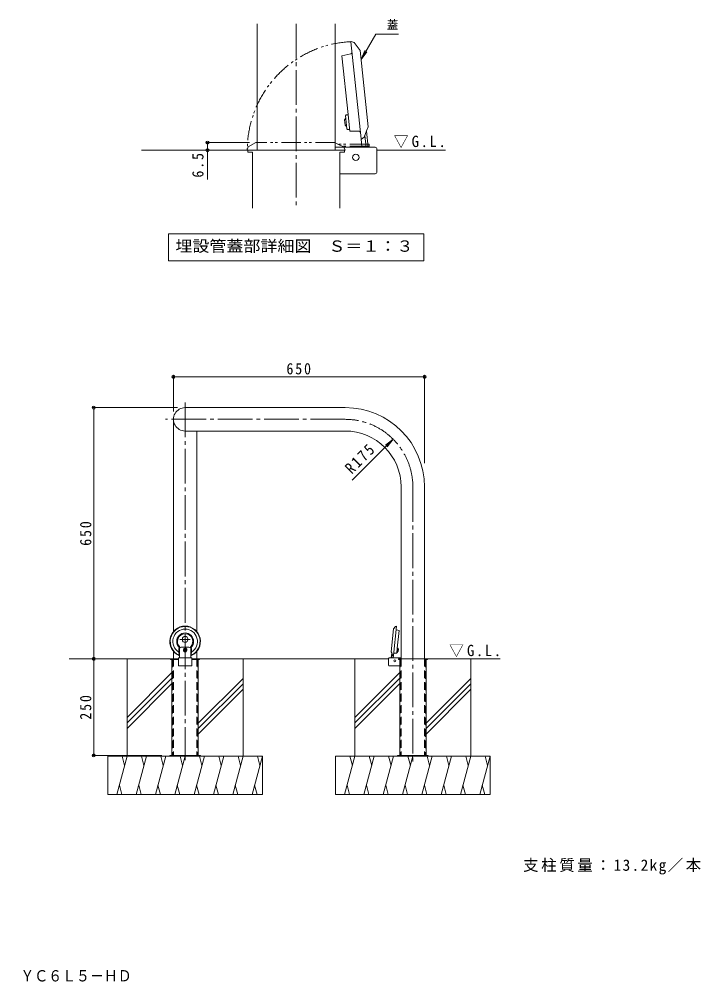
# Model space of a CAD drawing. Units: millimetres at full size, sheet at 1:10, with parts at other scales. Extents: x -1703 to 1825, y -1359 to 1244.
# Drawn here: x 61 to 1825, y -1359 to 1134 of the extents above; entities that cross this region are included whole.
import ezdxf
from ezdxf.enums import TextEntityAlignment as Align

# ---------------------------------------------------------------- set-up
doc = ezdxf.new("R2010")
doc.units = ezdxf.units.MM
doc.header["$LTSCALE"] = 10
doc.header["$PDMODE"] = 32
doc.header["$PDSIZE"] = 8
for name, pattern in [('CHAIN2', [12, 9, -1, 1, -1]), ('DASHED1', [1.8, 1.2, -0.6]), ('DASHED2', [3, 2, -1]), ('DOUBLE_CHAIN1', [8.8, 5, -1, 0.6, -0.6, 0.6, -1])]:
    doc.linetypes.add(name, pattern=pattern)
for name, color, linetype, lineweight in [('C-0', 7, 'CHAIN2', 9), ('C-1', 7, 'Continuous', 9), ('C-2', 3, 'Continuous', 9), ('C-3', 4, 'Continuous', 9), ('C-4', 7, 'Continuous', 9), ('C-5', 7, 'Continuous', 9), ('C-6', 6, 'Continuous', 9), ('D-0', 7, 'CHAIN2', 9), ('D-2', 3, 'Continuous', 9), ('D-3', 4, 'Continuous', 9), ('D-4', 7, 'Continuous', 9), ('D-5', 7, 'Continuous', 9), ('D-6', 6, 'Continuous', 9)]:
    doc.layers.add(name, color=color, linetype=linetype, lineweight=lineweight)
doc.layers.add('F-5_F-5ﾚｲﾔ', color=2, linetype='Continuous')
doc.styles.add('ＭＳ ゴシック', font='')
doc.styles.get('ＭＳ ゴシック').set_extended_font_data('MS Gothic')

msp = doc.modelspace()

# ---------------------------------------------------------------- linework, layer by layer
at = {"layer": 'C-0'}
for p, q in [((489.97, 142.58), (489.97, -783.44)), ((904.47, 98.86), (439.22, 98.86)), ((1079.47, -76.14), (1079.47, -788.17))]:
    msp.add_line(p, q, dxfattribs=at)
msp.add_arc((904.47, -76.14), 175, 0, 90, dxfattribs=at)
at = {"layer": 'C-1'}
for p, q in [((449.97, -770.89), (449.97, -772.39)), ((449.97, -770.89), (529.97, -770.89)), ((469.35, -770.89), (469.35, -772.39)), ((510.58, -770.89), (510.58, -772.39)), ((529.97, -770.89), (529.97, -772.39)), ((1039.47, -770.89), (1039.47, -772.39)), ((1119.47, -770.89), (1039.47, -770.89)), ((1066.97, -770.89), (1066.97, -772.39)), ((1091.97, -770.89), (1091.97, -772.39)), ((1119.47, -770.89), (1119.47, -772.39))]:
    msp.add_line(p, q, dxfattribs=at)
at = {"layer": 'C-2'}
for p, q in [((904.47, 129.11), (489.97, 129.11)), ((459.72, 98.86), (459.72, -450.28)), ((904.47, 68.61), (489.97, 68.61)), ((520.22, 68.61), (520.22, -450.21)), ((1049.22, -76.14), (1049.22, -520.89)), ((1109.72, -76.14), (1109.72, -520.89)), ((459.72, -501.48), (459.72, -520.89)), ((520.22, -501.68), (520.22, -520.89))]:
    msp.add_line(p, q, dxfattribs=at)
at = {"layer": 'C-2', "linetype": 'DASHED2'}
for p, q in [((459.72, -520.89), (459.72, -770.89)), ((520.22, -520.89), (520.22, -770.89)), ((1049.22, -520.89), (1049.22, -770.89)), ((1109.72, -520.89), (1109.72, -770.89))]:
    msp.add_line(p, q, dxfattribs=at)
at = {"layer": 'C-2'}
for centre, radius, start, end in [((489.97, 98.86), 30.25, 89.99986, 270.00014), ((904.47, -76.14), 205.25, 0, 90), ((904.47, -76.14), 144.75, 0, 90)]:
    msp.add_arc(centre, radius, start, end, dxfattribs=at)
at = {"layer": 'C-3'}
for p, q in [((1023.55, -502.58), (1029.77, -443.47)), ((1034.38, -437.12), (1029.77, -443.47)), ((482.97, -471.55), (482.97, -469.47)), ((496.97, -471.51), (496.97, -469.51)), ((473.63, -503.32), (473.63, -495.9)), ((474.63, -511.8), (474.62, -495.9)), ((474.7, -491.98), (476.64, -491.39)), ((505.36, -492), (503.43, -491.41)), ((505.46, -511.81), (505.45, -495.92)), ((506.45, -503.34), (506.45, -495.92)), ((1039.11, -493.28), (1037.77, -506.01)), ((452.47, -520.89), (452.47, -522.39)), ((452.47, -520.89), (472.47, -520.89)), ((452.47, -522.39), (472.47, -522.39)), ((455.97, -522.39), (455.97, -770.89)), ((474.19, -510.45), (473.63, -503.32)), ((505.9, -510.47), (506.45, -503.34)), ((507.47, -520.89), (527.47, -520.89)), ((507.47, -522.39), (527.47, -522.39)), ((523.97, -522.39), (523.97, -770.89)), ((527.47, -520.89), (527.47, -522.39)), ((1023.55, -502.58), (1024.74, -505.66)), ((1024.74, -505.66), (1026.65, -510.64)), ((1026.65, -510.64), (1028.8, -512.24)), ((1030.59, -506.15), (1037.77, -506.01)), ((1041.97, -520.89), (1049.22, -520.89)), ((1045.47, -522.39), (1041.97, -522.39)), ((1045.47, -522.39), (1045.47, -770.89)), ((1116.97, -522.39), (1109.72, -522.39)), ((1113.47, -522.39), (1113.47, -770.89)), ((1116.97, -520.89), (1116.97, -522.39))]:
    msp.add_line(p, q, dxfattribs=at)
at = {"layer": 'C-3', "color": 7, "linetype": 'CHAIN2'}
msp.add_line((503.37, -470.52), (475.92, -470.5), dxfattribs=at)
at = {"layer": 'C-3', "color": 2}
for p, q in [((475.12, -495.9), (475.13, -518.59)), ((499.98, -490.92), (480.09, -490.9)), ((490.04, -496.48), (488.54, -497.34)), ((491.53, -497.34), (490.04, -496.48)), ((491.53, -499.08), (491.53, -497.34)), ((504.95, -495.92), (504.97, -518.57)), ((1040.67, -493.44), (1039.11, -493.28)), ((1041.02, -494.23), (1039.98, -504.18)), ((1041.02, -494.23), (1040.67, -493.44)), ((1041.92, -497.14), (1040.73, -497.02)), ((1041.21, -496.26), (1040.81, -496.22)), ((1041.21, -496.26), (1041.92, -497.14)), ((1041.46, -501.52), (1041.92, -497.14)), ((491.53, -499.08), (490.04, -499.94)), ((1023.58, -518.58), (1024.9, -506.07)), ((1039.47, -504.88), (1037.91, -504.71)), ((1039.98, -504.18), (1039.47, -504.88)), ((1040.58, -502.23), (1040.18, -502.19)), ((1041.46, -501.52), (1040.27, -501.39)), ((1040.58, -502.23), (1041.46, -501.52))]:
    msp.add_line(p, q, dxfattribs=at)
at = {"layer": 'C-3', "color": 7}
for p, q in [((499.98, -490.92), (480.09, -490.9)), ((1025.19, -518.58), (1026.16, -509.36)), ((1028.41, -518.58), (1029.09, -512.09))]:
    msp.add_line(p, q, dxfattribs=at)
at = {"layer": 'C-3', "color": 2, "linetype": 'CHAIN2'}
msp.add_line((494.55, -498.21), (485.52, -498.21), dxfattribs=at)
at = {"layer": 'C-3', "linetype": 'DASHED2'}
for p, q in [((457.47, -522.39), (457.47, -770.89)), ((522.47, -522.39), (522.47, -770.89)), ((1046.97, -522.39), (1046.97, -770.89)), ((1111.97, -522.39), (1111.97, -770.89))]:
    msp.add_line(p, q, dxfattribs=at)
at = {"layer": 'C-3', "color": 3}
for p, q in [((472.47, -518.59), (472.47, -539.09)), ((472.47, -518.59), (507.47, -518.59)), ((507.47, -518.59), (507.47, -539.09)), ((1016.72, -537.58), (1016.72, -520.08)), ((1018.22, -518.58), (1049.22, -518.58)), ((472.47, -539.09), (507.47, -539.09)), ((1018.22, -539.08), (1045.47, -539.08))]:
    msp.add_line(p, q, dxfattribs=at)
at = {"layer": 'C-3'}
for points in [[(1029.09, -512.09), (1037.04, -436.4), (1034.38, -437.12)], [(1036.92, -446), (1043.91, -447.63), (1039.12, -493.22), (1039.11, -493.28)], [(1041.97, -520.89), (1041.97, -520.95), (1041.97, -522.39)]]:
    msp.add_lwpolyline(points, dxfattribs=at)
at = {"layer": 'C-3', "color": 2}
msp.add_lwpolyline([(490.04, -499.94), (488.55, -499.07), (488.54, -497.34)], dxfattribs=at)
at = {"layer": 'C-3'}
msp.add_circle((1033.12, -526.38), 2.5, dxfattribs=at)
for centre, radius, start, end in [((1037.14, -445.02), 1, 174, 256.87498), ((1036.81, -436.67), 0.2, 354, 105.20602), ((489.97, -469.51), 7, 0, 179.66042), ((489.97, -471.51), 7, 180.33958, 0), ((1028.89, -512.07), 0.2, 242.79398, 354), ((1030.61, -507.15), 1, 91.12502, 174)]:
    msp.add_arc(centre, radius, start, end, dxfattribs=at)
at = {"layer": 'C-3', "linetype": 'DASHED1'}
for centre, start, end in [((455.97, -522.39), 0, 90), ((523.97, -522.39), 90, 180), ((1045.47, -522.39), 0, 90), ((1113.47, -522.39), 90, 180)]:
    msp.add_arc(centre, 1.5, start, end, dxfattribs=at)
at = {"layer": 'C-3', "color": 3}
for centre, start, end in [((1018.22, -520.08), 90, 180), ((1018.22, -537.58), 180, 270)]:
    msp.add_arc(centre, 1.5, start, end, dxfattribs=at)
at = {"layer": 'C-3'}
for centre, major_axis, start_param, end_param in [((490.02, -475.91), (-4.16, 39.58), 3.4553706, 8.9007544), ((490.02, -475.91), (-4.06, 38.59), 3.4806005, 8.8763306), ((490.02, -475.91), (-3.35, 31.83), 3.5785013, 8.7784298), ((490.02, -475.91), (-2.3, 21.88), 3.8315417, 8.5253894), ((490.02, -475.91), (-2.09, 19.89), 3.7948949, 8.5620362), ((480.09, -495.9), (-0.68, 6.46), 0.9210955, 1.4660766), ((473.71, -492.01), (-0.105, 0.995), 4.0626882, 5.3837967), ((480.09, -495.9), (-0.57, 5.47), 0.6466607, 1.4660766), ((475.67, -491.15), (-0.105, 0.995), 3.7882534, 5.4204436), ((504.39, -491.17), (-0.105, 0.995), 0.6533022, 2.2854924), ((499.98, -495.92), (-0.57, 5.47), 4.6076692, 5.4270851), ((506.36, -492.03), (-0.105, 0.995), 0.6899491, 2.0110576), ((499.98, -495.92), (-0.68, 6.46), 4.6076692, 5.1526503), ((473.69, -510.49), (-0.052, 0.497), 2.5931453, 4.6855146), ((474.13, -511.8), (-0.052, 0.497), 2.6175691, 4.6076692), ((505.96, -511.81), (-0.052, 0.497), 1.4660766, 3.4561767), ((506.4, -510.51), (-0.052, 0.497), 1.3882312, 3.4806005)]:
    msp.add_ellipse(centre, major_axis=major_axis, ratio=0.9945, start_param=start_param, end_param=end_param, dxfattribs=at)
at = {"layer": 'C-3', "color": 2}
for centre, start_param, end_param in [((480.09, -495.9), 6.1784656, 7.7492619), ((499.98, -495.92), 4.6076692, 6.1784656)]:
    msp.add_ellipse(centre, major_axis=(-0.52, 4.97), ratio=0.9945, start_param=start_param, end_param=end_param, dxfattribs=at)
at = {"layer": 'C-3', "color": 7}
for centre, start_param, end_param in [((480.09, -495.9), 0.0121487, 1.4660766), ((480.09, -495.9), 6.1784656, 6.295334), ((499.98, -495.92), 4.6076692, 6.1784656)]:
    msp.add_ellipse(centre, major_axis=(-0.52, 4.97), ratio=0.9945, start_param=start_param, end_param=end_param, dxfattribs=at)
at = {"layer": 'C-3', "color": 2}
for major_axis in [(-0.5, 4.72), (-0.44, 4.23)]:
    msp.add_ellipse((490.04, -498.21), major_axis=major_axis, ratio=0.9945, dxfattribs=at)
at = {"layer": 'C-4'}
for p, q in [((459.72, 211.82), (459.72, 118.86)), ((459.72, 208.82), (1109.72, 208.82)), ((1109.72, 211.82), (1109.72, -14.62)), ((250.49, 129.11), (469.97, 129.11)), ((253.49, 129.11), (253.49, -520.89)), ((1028.21, 47.6), (1008.38, 32.38)), ((253.49, -520.89), (253.49, -770.89)), ((250.49, -770.89), (429.97, -770.89))]:
    msp.add_line(p, q, dxfattribs=at)
msp.add_lwpolyline([(922.14, -58.46), (1028.21, 47.6), (1012.99, 27.77)], dxfattribs=at)
for p in [(459.72, 208.82), (1109.72, 208.82), (253.49, 129.11), (253.49, -520.89), (253.49, -770.89)]:
    msp.add_point(p, dxfattribs=at)
at = {"layer": 'C-6'}
for p, q in [((189.97, -520.89), (452.47, -520.89)), ((339.97, -520.89), (339.97, -772.39)), ((527.47, -520.89), (1016.72, -520.89)), ((639.97, -520.89), (639.97, -772.39)), ((929.47, -520.89), (929.47, -772.39)), ((1049.22, -520.89), (1305.47, -520.89)), ((1229.47, -520.89), (1229.47, -772.39)), ((455.97, -556.58), (339.97, -672.58)), ((455.97, -570.72), (339.97, -686.72)), ((639.97, -571.46), (523.97, -687.46)), ((1045.47, -556.58), (929.47, -672.58)), ((1045.47, -570.72), (929.47, -686.72)), ((1229.47, -571.46), (1113.47, -687.46)), ((455.97, -584.86), (339.97, -700.86)), ((639.97, -585.6), (523.97, -701.6)), ((1045.47, -584.86), (929.47, -700.86)), ((1229.47, -585.6), (1113.47, -701.6)), ((639.97, -599.75), (523.97, -715.75)), ((1229.47, -599.75), (1113.47, -715.75)), ((339.97, -772.39), (313.17, -872.39)), ((326.92, -772.39), (333.44, -796.74)), ((389.97, -772.39), (363.17, -872.39)), ((376.92, -772.39), (383.44, -796.74)), ((439.97, -772.39), (413.17, -872.39)), ((426.92, -772.39), (433.44, -796.74)), ((489.97, -772.39), (463.17, -872.39)), ((476.92, -772.39), (483.44, -796.74)), ((489.97, -772.39), (689.97, -772.39)), ((539.97, -772.39), (513.17, -872.39)), ((526.92, -772.39), (533.44, -796.74)), ((589.97, -772.39), (563.17, -872.39)), ((576.92, -772.39), (583.44, -796.74)), ((639.97, -772.39), (613.17, -872.39)), ((626.92, -772.39), (633.44, -796.74)), ((689.97, -772.39), (663.17, -872.39)), ((676.92, -772.39), (683.44, -796.74)), ((689.97, -772.39), (689.97, -872.39)), ((929.47, -772.39), (902.67, -872.39)), ((916.42, -772.39), (922.94, -796.74)), ((979.47, -772.39), (952.67, -872.39)), ((966.42, -772.39), (972.94, -796.74)), ((1029.47, -772.39), (1002.67, -872.39)), ((1016.42, -772.39), (1022.94, -796.74)), ((1079.47, -772.39), (1052.67, -872.39)), ((1066.42, -772.39), (1072.94, -796.74)), ((1079.47, -772.39), (1279.47, -772.39)), ((1129.47, -772.39), (1102.67, -872.39)), ((1116.42, -772.39), (1122.94, -796.74)), ((1179.47, -772.39), (1152.67, -872.39)), ((1166.42, -772.39), (1172.94, -796.74)), ((1229.47, -772.39), (1202.67, -872.39)), ((1216.42, -772.39), (1222.94, -796.74)), ((1279.47, -772.39), (1252.67, -872.39)), ((1266.42, -772.39), (1272.94, -796.74)), ((1279.47, -772.39), (1279.47, -872.39)), ((289.97, -872.39), (689.97, -872.39)), ((326.22, -872.39), (319.7, -848.04)), ((376.22, -872.39), (369.7, -848.04)), ((426.22, -872.39), (419.7, -848.04)), ((476.22, -872.39), (469.7, -848.04)), ((526.22, -872.39), (519.7, -848.04)), ((576.22, -872.39), (569.7, -848.04)), ((626.22, -872.39), (619.7, -848.04)), ((676.22, -872.39), (669.7, -848.04)), ((879.47, -872.39), (1279.47, -872.39)), ((915.72, -872.39), (909.2, -848.04)), ((965.72, -872.39), (959.2, -848.04)), ((1015.72, -872.39), (1009.2, -848.04)), ((1065.72, -872.39), (1059.2, -848.04)), ((1115.72, -872.39), (1109.2, -848.04)), ((1165.72, -872.39), (1159.2, -848.04)), ((1215.72, -872.39), (1209.2, -848.04)), ((1265.72, -872.39), (1259.2, -848.04))]:
    msp.add_line(p, q, dxfattribs=at)
for points in [[(489.97, -772.39), (289.97, -772.39), (289.97, -872.39)], [(1079.47, -772.39), (879.47, -772.39), (879.47, -872.39)]]:
    msp.add_lwpolyline(points, dxfattribs=at)
at = {"layer": 'D-0'}
msp.add_line((777.3, 1122.68), (777.3, 644.86), dxfattribs=at)
at = {"layer": 'D-2'}
for p, q in [((676.46, 795.09), (676.46, 1122.68)), ((878.13, 795.09), (878.13, 1122.68))]:
    msp.add_line(p, q, dxfattribs=at)
at = {"layer": 'D-3'}
for p, q in [((945.22, 824.4), (918.81, 1075.73)), ((919.65, 1076.44), (927.6, 1074.28)), ((927.6, 1074.28), (942.97, 1053.12)), ((963.68, 856.11), (942.97, 1053.12)), ((911.82, 887.11), (916.28, 844.67)), ((963.68, 856.11), (959.73, 845.83)), ((940.21, 844.2), (916.28, 844.67)), ((953.35, 829.24), (946.19, 823.88)), ((959.73, 845.83), (953.35, 829.24)), ((652.3, 795.09), (652.3, 790.09)), ((652.3, 795.09), (652.3, 790.09)), ((663.96, 790.09), (652.3, 790.09)), ((902.3, 795.09), (653.05, 795.09)), ((663.96, 790.09), (663.96, 644.86)), ((902.3, 790.09), (890.63, 790.09)), ((890.63, 790.09), (890.63, 644.86)), ((902.3, 795.09), (902.3, 790.09))]:
    msp.add_line(p, q, dxfattribs=at)
at = {"layer": 'D-3', "color": 2}
for p, q in [((904.82, 877.15), (902.45, 874.22)), ((902.45, 874.22), (906.43, 874.64)), ((903.98, 859.64), (902.45, 874.22)), ((904.82, 877.15), (906.15, 877.29)), ((905.45, 883.92), (906.63, 886.56)), ((905.45, 883.92), (908.94, 850.77)), ((906.63, 886.56), (911.82, 887.11)), ((903.98, 859.64), (907.96, 860.05)), ((906.91, 857.26), (903.98, 859.64)), ((906.91, 857.26), (908.24, 857.4)), ((908.94, 850.77), (910.63, 848.44)), ((910.63, 848.44), (915.83, 848.98)), ((963.59, 802.76), (959.2, 844.46))]:
    msp.add_line(p, q, dxfattribs=at)
at = {"layer": 'D-3', "color": 7}
for p, q in [((947.5, 802.76), (945.22, 824.4)), ((958.23, 802.76), (954.99, 833.51))]:
    msp.add_line(p, q, dxfattribs=at)
at = {"layer": 'D-3', "linetype": 'DOUBLE_CHAIN1'}
for p, q in [((877.32, 815.09), (673.06, 815.09)), ((877.32, 815.09), (883.85, 811.76)), ((903.65, 795.09), (650.94, 795.09))]:
    msp.add_line(p, q, dxfattribs=at)
at = {"layer": 'D-3', "color": 3}
for p, q in [((981.46, 802.76), (878.13, 802.76)), ((986.46, 739.42), (986.46, 797.76)), ((981.46, 734.42), (890.63, 734.42))]:
    msp.add_line(p, q, dxfattribs=at)
at = {"layer": 'D-3', "color": 2, "linetype": 'DOUBLE_CHAIN1'}
for q in [(885.16, 811.09), (966, 802.76)]:
    msp.add_line((966, 811.09), q, dxfattribs=at)
at = {"layer": 'D-3', "color": 7, "linetype": 'DOUBLE_CHAIN1'}
msp.add_line((966, 805.76), (895.62, 805.76), dxfattribs=at)
at = {"layer": 'D-3'}
msp.add_lwpolyline([(919.13, 1044.7), (895.83, 1039.27), (911.8, 887.29), (911.82, 887.11)], dxfattribs=at)
at = {"layer": 'D-3', "linetype": 'DOUBLE_CHAIN1'}
for points in [[(650.32, 796), (653.3, 803.68), (673.06, 815.09)], [(883.85, 811.76), (899.69, 803.68), (904.27, 796)]]:
    msp.add_lwpolyline(points, dxfattribs=at)
at = {"layer": 'D-3'}
msp.add_circle((931.8, 776.76), 8.33, dxfattribs=at)
at = {"layer": 'D-3', "linetype": 'DOUBLE_CHAIN1'}
for centre, radius, start, end in [((932.29, 795.09), 281.35, 92.76026, 180), ((650.94, 795.76), 0.667, 158.79398, 270)]:
    msp.add_arc(centre, radius, start, end, dxfattribs=at)
at = {"layer": 'D-3'}
for centre, radius, start, end in [((919.47, 1075.8), 0.667, 74.79398, 186), ((918.38, 1047.95), 3.33, 283.12502, 6), ((940.14, 840.87), 3.33, 6, 88.87498), ((945.89, 824.47), 0.667, 186, 297.20602), ((903.65, 795.76), 0.667, 270, 21.20602)]:
    msp.add_arc(centre, radius, start, end, dxfattribs=at)
at = {"layer": 'D-3', "color": 3}
for centre, start, end in [((981.46, 797.76), 0, 90), ((981.46, 739.42), 270, 0)]:
    msp.add_arc(centre, 5, start, end, dxfattribs=at)
at = {"layer": 'D-4'}
for p, q in [((544.89, 815.09), (656.46, 815.09)), ((547.89, 815.09), (547.89, 795.09)), ((536.17, 795.09), (613.1, 795.09)), ((547.89, 795.09), (547.89, 719.64))]:
    msp.add_line(p, q, dxfattribs=at)
for p in [(547.89, 815.09), (547.89, 795.09)]:
    msp.add_point(p, dxfattribs=at)
at = {"layer": 'D-5'}
for p, q in [((945.39, 1030.12), (983.22, 1095.64)), ((983.22, 1095.64), (1042.02, 1095.64)), ((945.39, 1030.12), (954.96, 1053.21)), ((945.39, 1030.12), (960.61, 1049.95)), ((446.8, 578.69), (1107.8, 578.69)), ((446.8, 578.69), (446.8, 508.69)), ((1107.8, 578.69), (1107.8, 508.69)), ((446.8, 508.69), (1107.8, 508.69))]:
    msp.add_line(p, q, dxfattribs=at)
at = {"layer": 'D-6'}
for p, q in [((653.05, 795.09), (377.28, 795.09)), ((986.46, 795.09), (1163.89, 795.09))]:
    msp.add_line(p, q, dxfattribs=at)

# ---------------------------------------------------------------- texts
at = {"layer": 'C-4', "color": 2, "insert": (752.22, 214.82), "char_height": 29.33, "attachment_point": 7, "style": 'ＭＳ ゴシック'}
msp.add_mtext('\\T1.27;\\W0.9;650', dxfattribs=at)
at = {"layer": 'C-4', "color": 2, "char_height": 29.33, "attachment_point": 7, "style": 'ＭＳ ゴシック'}
for s, insert, rotation in [('\\T1.28;\\W0.9;R175', (921.62, -44.85), 45), ('\\T1.27;\\W0.9;650', (247.49, -228.39), 90), ('\\T1.27;\\W0.9;250', (247.49, -678.39), 90)]:
    msp.add_mtext(s, dxfattribs=dict(at, insert=insert, rotation=rotation))
at = {"layer": 'C-5', "color": 2, "insert": (1173.2, -516.53), "char_height": 29.33, "attachment_point": 7, "style": 'ＭＳ ゴシック'}
msp.add_mtext('\\T1.22;\\W0.95;▽G.L.', dxfattribs=at)
at = {"layer": 'D-4', "color": 2, "insert": (537.89, 724.38), "char_height": 29.33, "attachment_point": 7, "rotation": 90, "style": 'ＭＳ ゴシック'}
msp.add_mtext('\\T1.27;\\W0.9;6.5', dxfattribs=at)
at = {"layer": 'D-5', "style": 'ＭＳ ゴシック'}
msp.add_text('蓋', height=21.99, dxfattribs=at).set_placement((1012.02, 1102.3), align=Align.BOTTOM_LEFT)
at = {"layer": 'D-5', "color": 2, "style": 'ＭＳ ゴシック', "width": 1.1}
msp.add_text('埋設管蓋部詳細図\u3000Ｓ＝１：３', height=29.33, dxfattribs=at).set_placement((464.8, 523.69), align=Align.BOTTOM_LEFT)
at = {"layer": 'D-5', "color": 2, "insert": (1029.95, 800.85), "char_height": 29.33, "attachment_point": 7, "style": 'ＭＳ ゴシック'}
msp.add_mtext('\\T1.22;\\W0.95;▽G.L.', dxfattribs=at)
at = {"layer": 'F-5_F-5ﾚｲﾔ', "style": 'ＭＳ ゴシック', "width": 0.9}
msp.add_text('車止め\u3000ステンレス製\u3000コーナー型\u3000脱着式\u3000鋳鉄製蓋\u3000ＹＣ６Ｌ５－ＨＤ', height=29.33, dxfattribs=at).set_placement((-872.63, -1364.52), align=Align.BOTTOM_LEFT)
at = {"layer": 'F-5_F-5ﾚｲﾔ', "insert": (1364.84, -1079.01), "char_height": 29.33, "attachment_point": 7, "style": 'ＭＳ ゴシック'}
msp.add_mtext('\\T1.17;支柱質量：13.2kg／本', dxfattribs=at)

doc.saveas('drawing.dxf')
